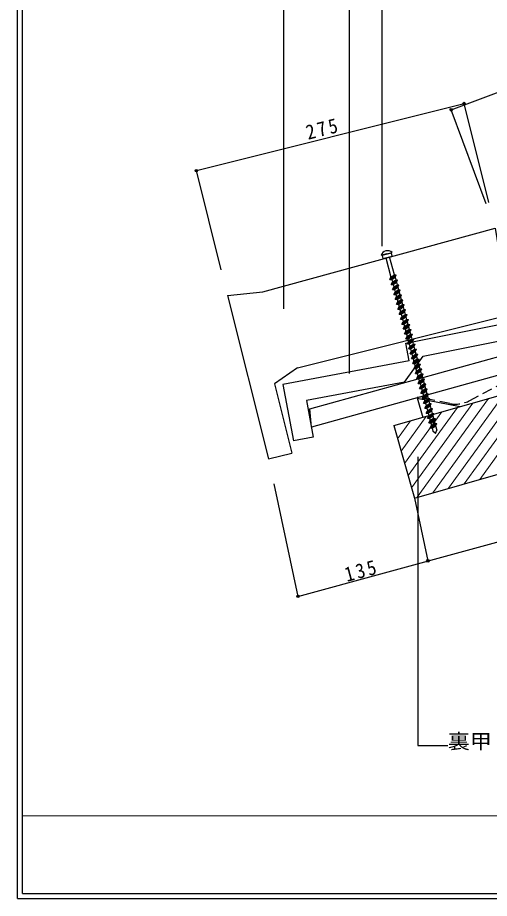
# Model space of a CAD drawing. Units: millimetres, scale not verified. Extents: x -1898 to 2142, y -2692 to 1538.
# Drawn here: x 152 to 622, y 188 to 1066 of the extents above; entities that cross this region are included whole.
import ezdxf
from ezdxf.enums import TextEntityAlignment as Align

# ---------------------------------------------------------------- set-up
doc = ezdxf.new("R2010")
doc.units = ezdxf.units.MM
doc.header["$LTSCALE"] = 5
doc.header["$PDMODE"] = 32
doc.header["$PDSIZE"] = 2.5
doc.linetypes.add('DASHED2', pattern=[3, 2, -1])
doc.layers.add('0-A', color=2, linetype='Continuous', lineweight=25)
doc.styles.add('ＭＳ ゴシック', font='')
doc.styles.get('ＭＳ ゴシック').set_extended_font_data('MS Gothic')

msp = doc.modelspace()

# ---------------------------------------------------------------- linework, layer by layer
at = {"layer": '0-A', "color": 7}
for q in [(151.807, 1538.147), (2141.806, 188.147)]:
    msp.add_line((151.807, 188.147), q, dxfattribs=at)
at = {"layer": '0-A'}
for p, q in [((156.806, 193.147), (156.806, 1533.147)), ((361.111, 788.82), (396.277, 792.472)), ((361.111, 788.82), (401.921, 625.852)), ((430.747, 716.571), (641.627, 769.38)), ((556.082, 728.413), (693.93, 756.096)), ((443.154, 675.686), (637.224, 729.739)), ((537.286, 702.223), (556.082, 728.413)), ((542.086, 723.463), (416.255, 699.998)), ((430.747, 716.571), (407.955, 700.555)), ((642.053, 712.399), (444.57, 657.396)), ((537.286, 702.223), (439.582, 684.004)), ((407.955, 700.555), (425.202, 631.681)), ((416.255, 699.998), (426.704, 643.964)), ((439.582, 684.004), (446.365, 647.631)), ((444.57, 657.396), (443.154, 675.687)), ((446.365, 647.631), (426.704, 643.964)), ((401.921, 625.852), (425.202, 631.681)), ((156.806, 193.147), (2136.806, 193.147))]:
    msp.add_line(p, q, dxfattribs=at)
at = {"layer": '0-A', "color": 6}
for p, q in [((417.209, 775.3), (417.209, 1250.659)), ((482.473, 711.017), (482.473, 1175.923)), ((515.167, 837.711), (515.167, 1078.624)), ((583.927, 973.725), (804.092, 1055.899)), ((329.987, 913.103), (596.75, 979.906)), ((621.461, 881.229), (596.75, 979.906)), ((618.912, 879.991), (583.927, 973.725)), ((354.698, 814.427), (329.987, 913.103)), ((519.575, 830.142), (514.173, 828.668)), ((517.836, 829.224), (517.723, 829.636)), ((518.635, 826.292), (523.909, 806.955)), ((519.575, 830.142), (524.978, 831.615)), ((521.54, 830.234), (521.428, 830.647)), ((527.247, 809.314), (522.34, 827.302)), ((522.72, 804.644), (529.108, 809.16)), ((523.909, 806.954), (527.247, 809.313)), ((527.247, 809.313), (529.108, 809.16)), ((527.918, 806.849), (529.108, 809.16)), ((522.72, 804.644), (523.909, 806.954)), ((522.72, 804.644), (524.581, 804.49)), ((524.064, 799.716), (530.452, 804.232)), ((524.064, 799.716), (525.253, 802.026)), ((524.064, 799.716), (525.926, 799.562)), ((524.581, 804.49), (527.919, 806.849)), ((524.581, 804.49), (525.254, 802.026)), ((525.253, 802.026), (528.591, 804.385)), ((525.409, 794.788), (531.796, 799.304)), ((525.926, 799.562), (529.263, 801.921)), ((525.926, 799.562), (526.598, 797.098)), ((526.598, 797.098), (529.935, 799.457)), ((527.919, 806.849), (528.591, 804.385)), ((528.591, 804.385), (530.452, 804.232)), ((529.262, 801.921), (530.452, 804.232)), ((529.263, 801.921), (529.935, 799.457)), ((529.935, 799.457), (531.796, 799.304)), ((530.607, 796.993), (531.796, 799.304)), ((525.409, 794.788), (526.598, 797.098)), ((525.409, 794.788), (527.27, 794.634)), ((526.753, 789.86), (533.141, 794.375)), ((526.753, 789.86), (527.942, 792.17)), ((526.753, 789.86), (528.614, 789.706)), ((527.27, 794.634), (530.607, 796.993)), ((528.614, 789.706), (531.951, 792.065)), ((528.614, 789.706), (529.286, 787.242)), ((531.951, 792.065), (533.141, 794.375)), ((531.951, 792.065), (532.623, 789.601)), ((528.097, 784.932), (534.485, 789.447)), ((528.097, 784.932), (529.286, 787.242)), ((528.097, 784.932), (529.959, 784.777)), ((529.286, 787.242), (532.624, 789.601)), ((529.442, 780.004), (535.829, 784.519)), ((529.442, 780.004), (530.63, 782.314)), ((529.959, 784.777), (533.296, 787.137)), ((529.959, 784.777), (530.631, 782.313)), ((530.63, 782.314), (533.968, 784.673)), ((531.303, 779.849), (534.64, 782.209)), ((532.624, 789.601), (534.485, 789.447)), ((533.295, 787.137), (534.485, 789.447)), ((533.296, 787.137), (533.968, 784.673)), ((533.968, 784.673), (535.829, 784.519)), ((534.64, 782.209), (535.829, 784.519)), ((534.64, 782.209), (535.312, 779.745)), ((529.442, 780.004), (531.303, 779.849)), ((530.786, 775.075), (537.174, 779.591)), ((530.786, 775.075), (531.975, 777.386)), ((530.786, 775.075), (532.647, 774.921)), ((531.303, 779.849), (531.975, 777.385)), ((531.975, 777.386), (535.312, 779.745)), ((532.13, 770.147), (538.518, 774.663)), ((532.13, 770.147), (533.319, 772.458)), ((532.647, 774.921), (535.984, 777.28)), ((533.991, 769.993), (537.328, 772.352)), ((535.312, 779.745), (537.174, 779.591)), ((535.984, 777.28), (537.174, 779.591)), ((537.328, 772.352), (538.518, 774.663)), ((537.328, 772.352), (538, 769.888)), ((532.13, 770.147), (533.991, 769.993)), ((533.475, 765.219), (539.862, 769.735)), ((533.475, 765.219), (534.663, 767.529)), ((533.475, 765.219), (535.336, 765.064)), ((533.991, 769.993), (534.663, 767.529)), ((534.663, 767.529), (538.001, 769.888)), ((534.819, 760.291), (541.206, 764.806)), ((535.336, 765.064), (538.673, 767.424)), ((535.336, 765.064), (536.008, 762.601)), ((536.008, 762.601), (539.345, 764.96)), ((538.001, 769.888), (539.862, 769.735)), ((538.673, 767.424), (539.862, 769.735)), ((538.673, 767.424), (539.345, 764.96)), ((539.345, 764.96), (541.206, 764.806)), ((540.017, 762.496), (541.206, 764.806)), ((534.819, 760.291), (536.008, 762.601)), ((534.819, 760.291), (536.68, 760.137)), ((536.163, 755.363), (542.551, 759.878)), ((536.163, 755.363), (537.352, 757.673)), ((536.163, 755.363), (538.024, 755.209)), ((536.68, 760.137), (540.017, 762.496)), ((536.68, 760.137), (537.352, 757.673)), ((537.352, 757.673), (540.689, 760.032)), ((537.507, 750.434), (543.895, 754.95)), ((538.024, 755.209), (541.361, 757.568)), ((540.017, 762.496), (540.689, 760.032)), ((540.689, 760.032), (542.551, 759.878)), ((541.361, 757.568), (542.551, 759.878)), ((542.705, 752.64), (543.895, 754.95)), ((537.507, 750.434), (538.696, 752.745)), ((537.507, 750.434), (539.368, 750.281)), ((538.852, 745.506), (545.239, 750.022)), ((538.852, 745.506), (540.041, 747.817)), ((539.368, 750.281), (542.705, 752.64)), ((539.368, 750.281), (540.041, 747.817)), ((540.041, 747.817), (543.378, 750.175)), ((540.713, 745.352), (544.05, 747.711)), ((542.705, 752.64), (543.378, 750.175)), ((543.378, 750.175), (545.239, 750.022)), ((544.05, 747.711), (545.239, 750.022)), ((544.05, 747.711), (544.722, 745.247)), ((538.852, 745.506), (540.713, 745.352)), ((540.196, 740.578), (546.584, 745.094)), ((540.196, 740.578), (541.385, 742.888)), ((540.196, 740.578), (542.057, 740.424)), ((540.713, 745.352), (541.385, 742.888)), ((541.385, 742.888), (544.722, 745.247)), ((541.54, 735.65), (547.928, 740.166)), ((541.54, 735.65), (542.729, 737.96)), ((542.057, 740.424), (545.394, 742.783)), ((542.057, 740.424), (542.729, 737.96)), ((542.729, 737.96), (546.067, 740.319)), ((543.401, 735.496), (546.739, 737.855)), ((544.722, 745.247), (546.584, 745.094)), ((545.394, 742.783), (546.584, 745.094)), ((545.394, 742.783), (546.067, 740.319)), ((546.067, 740.319), (547.928, 740.166)), ((546.738, 737.855), (547.928, 740.166)), ((541.54, 735.65), (543.401, 735.496)), ((542.884, 730.722), (549.272, 735.237)), ((542.884, 730.722), (544.073, 733.032)), ((542.884, 730.722), (544.746, 730.568)), ((544.229, 725.794), (550.617, 730.309)), ((544.746, 730.568), (548.083, 732.927)), ((544.746, 730.568), (545.418, 728.104)), ((545.418, 728.104), (548.755, 730.463)), ((548.083, 732.927), (549.272, 735.237)), ((548.083, 732.927), (548.755, 730.463)), ((548.755, 730.463), (550.617, 730.309)), ((549.427, 727.999), (550.617, 730.309)), ((544.229, 725.794), (545.418, 728.104)), ((544.229, 725.794), (546.09, 725.64)), ((545.573, 720.866), (551.961, 725.381)), ((545.573, 720.866), (546.762, 723.176)), ((545.573, 720.866), (547.434, 720.711)), ((546.09, 725.64), (549.427, 727.999)), ((546.09, 725.64), (546.762, 723.175)), ((546.762, 723.176), (550.099, 725.535)), ((546.917, 715.937), (553.305, 720.453)), ((547.434, 720.711), (550.772, 723.07)), ((547.434, 720.711), (548.106, 718.247)), ((548.106, 718.247), (551.444, 720.606)), ((549.427, 727.999), (550.099, 725.535)), ((550.099, 725.535), (551.961, 725.381)), ((550.771, 723.07), (551.961, 725.381)), ((550.772, 723.07), (551.444, 720.606)), ((551.444, 720.606), (553.305, 720.453)), ((552.116, 718.142), (553.305, 720.453)), ((546.917, 715.937), (548.106, 718.247)), ((546.917, 715.937), (548.779, 715.783)), ((548.262, 711.009), (554.649, 715.525)), ((548.262, 711.009), (549.451, 713.32)), ((548.262, 711.009), (550.123, 710.855)), ((548.779, 715.783), (552.116, 718.142)), ((550.123, 710.855), (553.46, 713.214)), ((553.46, 713.214), (554.649, 715.525)), ((549.606, 706.081), (555.994, 710.597)), ((549.606, 706.081), (550.795, 708.391)), ((549.606, 706.081), (551.467, 705.927)), ((550.95, 701.153), (557.338, 705.668)), ((550.95, 701.153), (552.139, 703.463)), ((551.467, 705.927), (554.804, 708.286)), ((552.811, 700.999), (556.148, 703.359)), ((554.804, 708.286), (555.994, 710.597)), ((556.148, 703.359), (557.338, 705.668)), ((550.95, 701.153), (552.811, 700.999)), ((552.294, 696.225), (558.682, 700.74)), ((552.294, 696.225), (553.483, 698.535)), ((552.294, 696.225), (554.156, 696.071)), ((553.639, 691.297), (560.026, 695.812)), ((553.639, 691.297), (554.828, 693.607)), ((554.156, 696.071), (557.493, 698.43)), ((555.5, 691.143), (558.837, 693.502)), ((557.493, 698.43), (558.682, 700.74)), ((558.837, 693.502), (560.026, 695.812)), ((553.639, 691.297), (555.5, 691.143)), ((554.983, 686.369), (561.371, 690.884)), ((554.983, 686.369), (556.172, 688.679)), ((554.983, 686.369), (556.844, 686.215)), ((556.327, 681.441), (562.715, 685.956)), ((556.844, 686.215), (560.181, 688.574)), ((560.181, 688.574), (561.371, 690.884)), ((561.525, 683.645), (562.715, 685.956)), ((556.327, 681.441), (557.516, 683.751)), ((556.327, 681.441), (558.188, 681.287)), ((557.671, 676.512), (564.059, 681.027)), ((557.671, 676.512), (558.86, 678.822)), ((557.671, 676.512), (559.533, 676.358)), ((558.188, 681.287), (561.525, 683.645)), ((559.016, 671.584), (565.404, 676.1)), ((559.533, 676.358), (562.87, 678.717)), ((562.87, 678.717), (564.059, 681.027)), ((564.214, 673.789), (565.404, 676.1)), ((559.016, 671.584), (560.205, 673.894)), ((559.016, 671.584), (560.877, 671.43)), ((560.36, 666.656), (566.748, 671.171)), ((560.36, 666.656), (561.549, 668.966)), ((560.877, 671.43), (564.214, 673.789)), ((562.221, 666.502), (565.558, 668.861)), ((565.558, 668.861), (566.748, 671.171)), ((560.36, 666.656), (562.221, 666.502)), ((561.704, 661.728), (568.092, 666.243)), ((561.704, 661.728), (562.893, 664.038)), ((561.704, 661.728), (563.566, 661.574)), ((563.049, 656.8), (569.437, 661.315)), ((563.049, 656.8), (564.238, 659.11)), ((563.566, 661.574), (566.903, 663.933)), ((564.91, 656.646), (568.247, 659.004)), ((566.903, 663.933), (568.092, 666.243)), ((568.247, 659.004), (569.437, 661.315)), ((568.247, 659.004), (569.429, 654.672)), ((563.049, 656.8), (564.91, 656.646)), ((564.91, 656.646), (565.724, 653.662)), ((568.416, 651.09), (565.724, 653.662)), ((568.416, 651.09), (569.429, 654.672)), ((550.51, 627.972), (550.51, 340.362)), ((547.297, 586.965), (560.679, 524.346)), ((550.51, 340.362), (580.51, 340.362))]:
    msp.add_line(p, q, dxfattribs=at)
at = {"layer": '0-A', "color": 3}
for p, q in [((526.704, 659.084), (747.865, 722.232)), ((547.297, 586.965), (965.092, 706.261)), ((550.034, 686.643), (555.557, 667.3)), ((550.062, 686.547), (592.98, 677.986)), ((526.704, 659.084), (547.297, 586.965))]:
    msp.add_line(p, q, dxfattribs=at)
at = {"layer": '0-A', "color": 6, "linetype": 'DASHED2'}
for p, q in [((602.308, 683.982), (672.223, 720.809)), ((582.458, 681.104), (550.257, 687.528))]:
    msp.add_line(p, q, dxfattribs=at)
at = {"layer": '0-A', "color": 4, "lineweight": 9}
for p, q in [((612.289, 605.524), (683.348, 703.811)), ((581.191, 596.643), (652.248, 694.931)), ((596.74, 601.083), (667.798, 699.37)), ((550.091, 587.764), (621.149, 686.051)), ((565.64, 592.203), (636.699, 690.491)), ((540.937, 609.238), (590.05, 677.171)), ((544.431, 597.002), (605.6, 681.611)), ((533.95, 633.71), (558.951, 668.291)), ((537.443, 621.473), (574.501, 672.731)), ((530.456, 645.945), (543.401, 663.851)), ((156.806, 270.507), (2136.806, 270.507))]:
    msp.add_line(p, q, dxfattribs=at)
at = {"layer": '0-A'}
for points in [[(396.277, 792.472), (627.874, 855.645), (641.627, 769.38)], [(542.086, 723.463), (538.541, 741.111), (736.014, 780.767)]]:
    msp.add_lwpolyline(points, dxfattribs=at)
at = {"layer": '0-A', "color": 6}
msp.add_lwpolyline([(515.063, 828.467), (515.863, 825.535), (525.079, 828.049), (524.279, 830.981)], close=True, dxfattribs=at)
for points in [[(527.27, 794.634), (527.942, 792.17), (531.279, 794.529)], [(530.607, 796.993), (531.279, 794.529), (533.141, 794.375)], [(532.647, 774.921), (533.319, 772.458), (536.656, 774.817)], [(535.984, 777.28), (536.656, 774.817), (538.518, 774.663)], [(538.024, 755.209), (538.696, 752.745), (542.034, 755.104)], [(541.361, 757.568), (542.034, 755.104), (543.895, 754.95)], [(546.739, 737.855), (547.411, 735.391), (549.272, 735.237)], [(543.401, 735.496), (544.073, 733.032), (547.411, 735.391)], [(548.779, 715.783), (549.451, 713.32), (552.788, 715.678)], [(550.123, 710.855), (550.795, 708.391), (554.132, 710.75)], [(552.116, 718.142), (552.788, 715.678), (554.649, 715.525)], [(553.46, 713.214), (554.132, 710.75), (555.994, 710.597)], [(551.467, 705.927), (552.139, 703.463), (555.476, 705.822)], [(554.804, 708.286), (555.476, 705.822), (557.338, 705.668)], [(556.148, 703.359), (556.82, 700.894), (558.682, 700.74)], [(552.811, 700.999), (553.483, 698.535), (556.82, 700.894)], [(554.156, 696.071), (554.828, 693.607), (558.165, 695.966)], [(557.493, 698.43), (558.165, 695.966), (560.026, 695.812)], [(558.837, 693.502), (559.509, 691.037), (561.371, 690.884)], [(555.5, 691.143), (556.172, 688.679), (559.509, 691.037)], [(556.844, 686.215), (557.516, 683.751), (560.853, 686.11)], [(560.181, 688.574), (560.853, 686.11), (562.715, 685.956)], [(558.188, 681.287), (558.86, 678.822), (562.198, 681.181)], [(559.533, 676.358), (560.205, 673.894), (563.542, 676.253)], [(561.525, 683.645), (562.198, 681.181), (564.059, 681.027)], [(562.87, 678.717), (563.542, 676.253), (565.404, 676.1)], [(560.877, 671.43), (561.549, 668.966), (564.886, 671.325)], [(564.214, 673.789), (564.886, 671.325), (566.748, 671.171)], [(565.558, 668.861), (566.231, 666.397), (568.092, 666.243)], [(562.221, 666.502), (562.893, 664.038), (566.231, 666.397)], [(563.566, 661.574), (564.238, 659.11), (567.575, 661.468)], [(566.903, 663.933), (567.575, 661.468), (569.437, 661.315)], [(407.241, 600.96), (431.164, 489.018), (776.655, 583.257)]]:
    msp.add_lwpolyline(points, dxfattribs=at)
msp.add_arc((520.555, 826.552), 6.723, 48.85707, 161.65839, dxfattribs=at)
at = {"layer": '0-A', "color": 6, "linetype": 'DASHED2'}
msp.add_arc((588.327, 710.525), 30, 258.71849, 297.77769, dxfattribs=at)
at = {"layer": '0-A', "color": 6}
for p in [(583.927, 973.725), (596.75, 979.906), (329.987, 913.103), (560.679, 524.346), (431.164, 489.018)]:
    msp.add_point(p, dxfattribs=at)

# ---------------------------------------------------------------- texts
at = {"layer": '0-A', "color": 3, "style": 'ＭＳ ゴシック', "width": 1.1}
msp.add_text('裏甲', height=14.66, dxfattribs=at).set_placement((580.51, 332.862), align=Align.BOTTOM_LEFT)
at = {"layer": '0-A', "color": 3, "char_height": 14.66, "attachment_point": 7, "style": 'ＭＳ ゴシック'}
for s, insert, rotation in [('\\T1.27;\\W0.9;275', (441.315, 943.559), 14.059), ('\\T1.27;\\W0.9;135', (479.992, 503.151), 15)]:
    msp.add_mtext(s, dxfattribs=dict(at, insert=insert, rotation=rotation))

doc.saveas('drawing.dxf')
